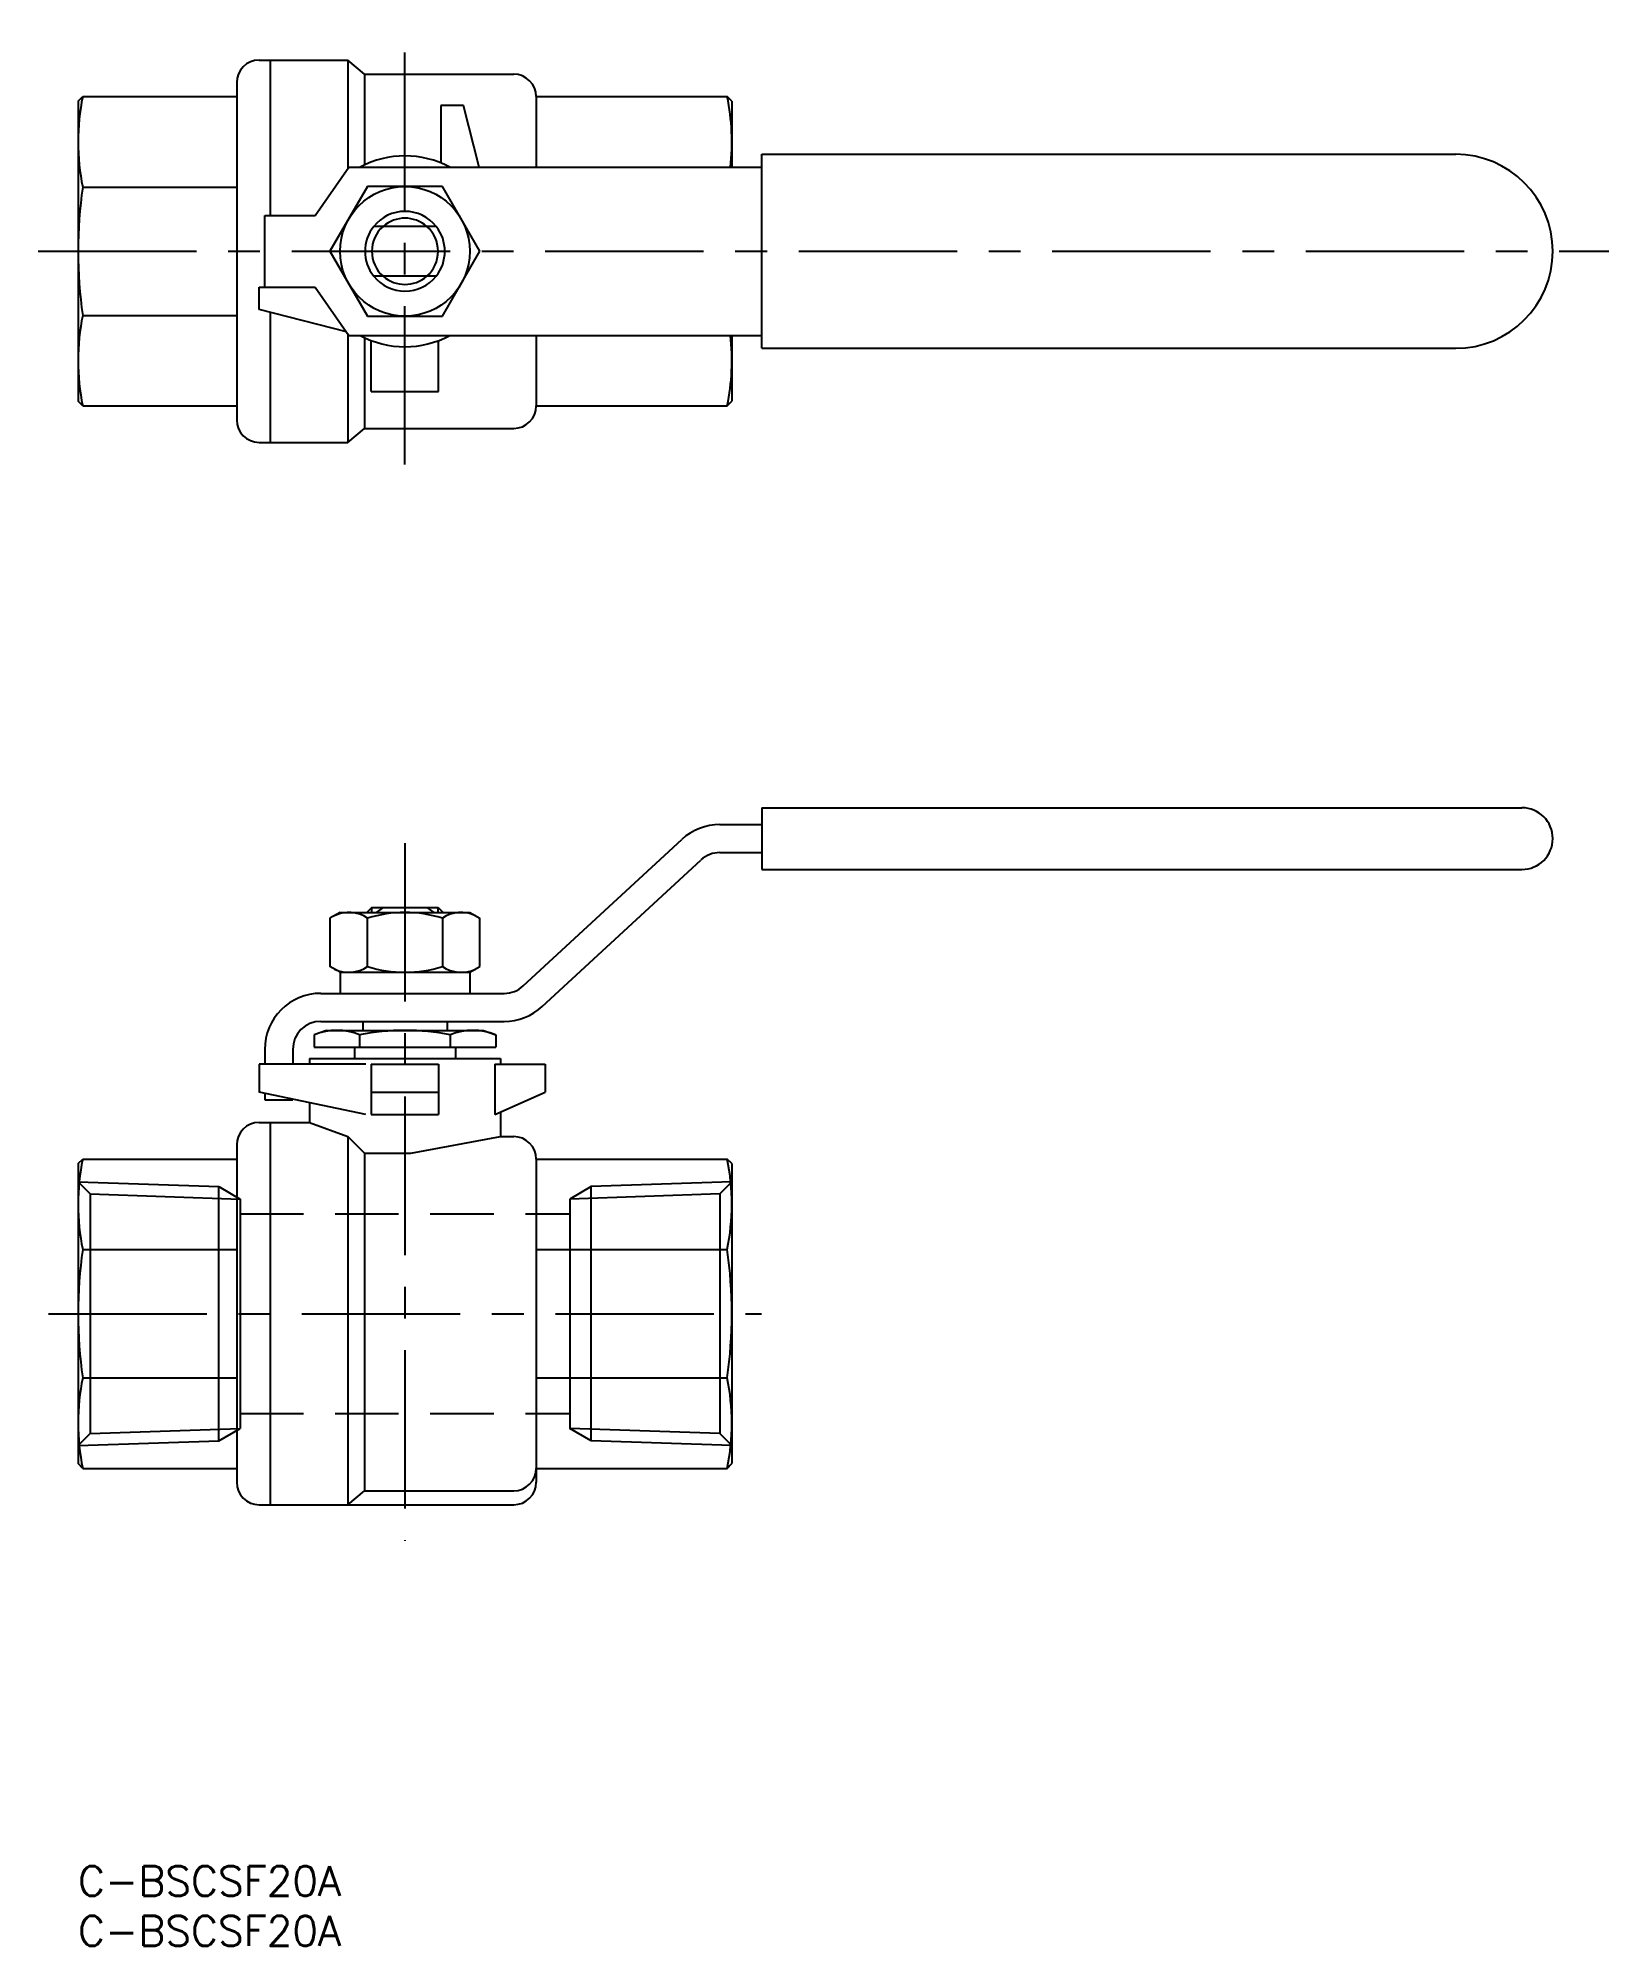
# Model space of a CAD drawing. Extents: x -4 to 153, y -8 to 183.
import ezdxf

# ---------------------------------------------------------------- set-up
doc = ezdxf.new("R2010")
doc.units = 0
doc.header["$LTSCALE"] = 0.5
doc.linetypes.add('CENTER', pattern=[50.8, 31.75, -6.35, 6.35, -6.35])
doc.linetypes.add('DASHED', pattern=[19.05, 12.7, -6.35])
doc.layers.get('0').update_dxf_attribs({"linetype": 'CONTINUOUS'})
doc.layers.add('CENTER', color=1, linetype='CENTER')
doc.styles.get("Standard").update_dxf_attribs({"font": 'txt.shx', "height": 3, "bigfont": 'bigfont.shx'})

# ---------------------------------------------------------------- blocks, each defined once
blk = doc.blocks.new('*U13')
at = {"color": 7, "linetype": 'CONTINUOUS'}
blk.add_text('C-BSCSF20A', height=3, dxfattribs=at).set_placement((0, -3))
blk = doc.blocks.new('*U14')
at = {"color": 7, "linetype": 'CONTINUOUS'}
blk.add_text('C-BSCSF20A', height=3, dxfattribs=at).set_placement((0, -8))

msp = doc.modelspace()

# ---------------------------------------------------------------- linework, layer by layer
at = {"color": 7, "linetype": 'CONTINUOUS'}
for p, q in [((18.14, 180.96), (27.02, 180.96)), ((19.26, 180.96), (19.26, 165.41)), ((27.02, 180.96), (27.02, 170.08)), ((28.7, 179.56), (27.02, 180.96)), ((15.89, 178.72), (15.89, 144.91)), ((28.7, 179.56), (28.7, 170.47)), ((28.7, 179.56), (43.65, 179.56)), ((0, 176.85), (0.46, 177.31)), ((0, 176.85), (0, 146.78)), ((0.46, 177.31), (15.89, 177.31)), ((36.35, 176.43), (36.35, 170.66)), ((38.6, 176.43), (36.35, 176.43)), ((40.18, 170.24), (38.6, 176.43)), ((45.9, 177.31), (45.9, 170.24)), ((45.9, 177.31), (65.03, 177.31)), ((65.5, 176.85), (65.03, 177.31)), ((65.5, 176.85), (65.5, 170.24)), ((65.5, 176.85), (65.5, 170.24)), ((23.76, 165.41), (27.13, 170.24)), ((27.13, 170.24), (68.5, 170.24)), ((68.5, 171.54), (138.03, 171.54)), ((68.5, 152.09), (68.5, 171.54)), ((0.46, 168.23), (15.89, 168.23)), ((29, 168.31), (25.24, 161.81)), ((36.5, 168.31), (29, 168.31)), ((40.26, 161.81), (36.5, 168.31)), ((18.7, 165.41), (23.76, 165.41)), ((18.7, 158.21), (18.7, 165.41)), ((35.87, 164.31), (29.63, 164.31)), ((25.24, 161.81), (29, 155.31)), ((36.5, 155.31), (40.26, 161.81)), ((35.87, 159.31), (29.63, 159.31)), ((18.14, 158.21), (23.76, 158.21)), ((18.14, 155.97), (18.14, 158.21)), ((23.76, 158.21), (27.13, 153.38)), ((0.46, 155.39), (15.89, 155.39)), ((26.89, 153.73), (18.14, 155.97)), ((19.26, 155.68), (19.26, 142.66)), ((29, 155.31), (36.5, 155.31)), ((27.02, 153.54), (27.02, 142.66)), ((27.13, 153.38), (68.5, 153.38)), ((28.7, 153.16), (28.7, 144.06)), ((45.9, 153.38), (45.9, 146.31)), ((65.5, 153.38), (65.5, 146.78)), ((65.5, 153.38), (65.5, 146.78)), ((29.38, 147.76), (29.38, 152.87)), ((36.12, 147.76), (36.12, 152.87)), ((68.5, 152.09), (138.03, 152.09)), ((29.38, 147.76), (36.12, 147.76)), ((0.46, 146.31), (0, 146.78)), ((0.46, 146.31), (15.89, 146.31)), ((45.9, 146.31), (65.03, 146.31)), ((65.03, 146.31), (65.5, 146.78)), ((27.02, 142.66), (28.7, 144.06)), ((28.7, 144.06), (43.65, 144.06)), ((18.14, 142.66), (27.02, 142.66)), ((68.5, 106.05), (68.5, 99.87)), ((68.5, 106.05), (144.66, 106.05)), ((64.31, 104.37), (68.5, 104.37)), ((44.6, 88.19), (60.5, 102.88)), ((64.31, 101.56), (68.5, 101.56)), ((46.51, 86.13), (62.41, 100.81)), ((68.5, 99.87), (144.66, 99.87)), ((29.43, 96.06), (28.93, 95.56)), ((29.43, 96.06), (36.07, 96.06)), ((30.56, 96.06), (29.87, 95.56)), ((34.94, 96.06), (35.63, 95.56)), ((36.07, 96.06), (36.57, 95.56)), ((26.25, 95.56), (25.24, 94.98)), ((25.24, 94.98), (25.24, 90.14)), ((26.25, 95.56), (39.25, 95.56)), ((29, 90.14), (29, 94.98)), ((36.5, 94.98), (36.5, 90.14)), ((39.25, 95.56), (40.26, 94.98)), ((40.26, 90.14), (40.26, 94.98)), ((26.25, 89.56), (25.24, 90.14)), ((39.25, 89.56), (40.26, 90.14)), ((26.25, 89.56), (39.25, 89.56)), ((26.26, 89.56), (26.26, 87.45)), ((39.24, 89.56), (39.24, 87.45)), ((24.32, 87.45), (42.69, 87.45)), ((24.32, 84.64), (42.69, 84.64)), ((28.53, 84.64), (28.53, 83.74)), ((36.97, 84.64), (36.97, 83.74)), ((24.88, 83.74), (23.66, 83.29)), ((23.66, 83.29), (23.66, 82.05)), ((24.88, 83.74), (40.62, 83.74)), ((28.21, 83.29), (28.21, 82.05)), ((37.29, 83.29), (37.29, 82.05)), ((40.62, 83.74), (41.84, 83.29)), ((41.84, 83.29), (41.84, 82.05)), ((18.14, 80.37), (18.14, 77.56)), ((28.82, 80.37), (18.14, 80.37)), ((18.7, 81.83), (18.7, 80.37)), ((21.51, 81.83), (21.51, 80.37)), ((23.19, 80.93), (23.19, 80.37)), ((23.19, 80.93), (42.31, 80.93)), ((23.66, 82.05), (41.84, 82.05)), ((27.69, 82.05), (27.69, 80.93)), ((29.38, 80.37), (29.38, 75.31)), ((29.38, 80.37), (36.12, 80.37)), ((36.12, 80.37), (36.12, 75.31)), ((37.81, 82.05), (37.81, 80.93)), ((41.74, 80.37), (46.8, 80.37)), ((41.74, 80.37), (41.74, 75.31)), ((42.31, 80.93), (42.31, 80.37)), ((46.8, 80.37), (46.8, 77.56)), ((28.82, 75.31), (18.14, 77.56)), ((18.7, 77.44), (18.7, 76.77)), ((18.7, 76.77), (21.51, 76.77)), ((21.51, 76.85), (21.51, 76.77)), ((23.19, 76.49), (23.19, 74.51)), ((29.38, 77.56), (36.12, 77.56)), ((41.74, 75.31), (46.8, 77.56)), ((29.38, 75.31), (36.12, 75.31)), ((42.31, 75.56), (42.31, 73.1)), ((18.14, 74.51), (23.19, 74.51)), ((19.26, 74.51), (19.26, 36.2)), ((23.19, 74.51), (27.02, 73.12)), ((27.02, 73.12), (27.02, 36.2)), ((27.02, 73.12), (28.7, 71.43)), ((33.34, 71.43), (42.31, 73.1)), ((42.31, 73.1), (43.65, 73.1)), ((0, 70.39), (0.46, 70.85)), ((0.46, 70.85), (15.89, 70.85)), ((15.89, 72.26), (15.89, 38.45)), ((28.7, 71.43), (28.7, 37.6)), ((28.7, 71.43), (33.34, 71.43)), ((45.9, 70.85), (45.9, 38.45)), ((45.9, 70.85), (65.03, 70.85)), ((65.5, 70.39), (65.03, 70.85)), ((0, 70.39), (0, 40.32)), ((65.5, 70.39), (65.5, 40.32)), ((65.5, 70.39), (65.5, 40.32)), ((0.46, 61.77), (15.89, 61.77)), ((45.9, 61.77), (65.03, 61.77)), ((0.46, 48.93), (15.89, 48.93)), ((45.9, 48.93), (65.03, 48.93)), ((0.46, 39.85), (0, 40.32)), ((65.03, 39.85), (65.5, 40.32)), ((0.46, 39.85), (15.89, 39.85)), ((45.9, 39.85), (65.03, 39.85)), ((27.02, 36.2), (28.7, 37.6)), ((28.7, 37.6), (43.65, 37.6)), ((18.14, 36.2), (43.65, 36.2))]:
    msp.add_line(p, q, dxfattribs=at)
at = {"color": 3, "linetype": 'CONTINUOUS'}
for p, q in [((29.43, 95.56), (29.43, 96.06)), ((36.07, 95.56), (36.07, 96.06)), ((0, 68.57), (14.1, 68.08)), ((1.2, 67.37), (0, 68.57)), ((1.2, 67.37), (16.24, 66.84)), ((1.2, 67.37), (1.2, 43.34)), ((14.1, 42.62), (14.1, 68.08)), ((14.1, 68.08), (16.24, 66.84)), ((51.4, 68.08), (49.26, 66.84)), ((64.3, 67.37), (49.26, 66.84)), ((65.5, 68.57), (51.4, 68.08)), ((51.4, 42.62), (51.4, 68.08)), ((64.3, 67.37), (65.5, 68.57)), ((64.3, 67.37), (64.3, 43.34)), ((16.24, 66.84), (16.24, 43.86)), ((49.26, 66.84), (49.26, 43.86)), ((1.2, 43.34), (0, 42.13)), ((0, 42.13), (14.1, 42.62)), ((1.2, 43.34), (16.24, 43.86)), ((14.1, 42.62), (16.24, 43.86)), ((64.3, 43.34), (49.26, 43.86)), ((51.4, 42.62), (49.26, 43.86)), ((65.5, 42.13), (51.4, 42.62)), ((64.3, 43.34), (65.5, 42.13))]:
    msp.add_line(p, q, dxfattribs=at)
at = {"color": 3, "linetype": 'DASHED'}
for p, q in [((16.24, 65.35), (49.26, 65.35)), ((16.24, 45.35), (49.26, 45.35))]:
    msp.add_line(p, q, dxfattribs=at)
at = {"color": 7, "linetype": 'CONTINUOUS'}
msp.add_circle((32.75, 161.81), 6.5, dxfattribs=at)
for centre, radius, start, end in [((18.14, 178.72), 2.25, 90, 180), ((43.65, 177.31), 2.25, 0, 90), ((22.39, 172.77), 22.39, 168.3036, 191.6964), ((43.11, 172.77), 22.39, 353.5159, 11.6964), ((32.75, 161.81), 9.56, 61.9275, 118.0725), ((138.03, 161.81), 9.72, 270, 90), ((44.56, 161.81), 44.56, 171.715, 188.285), ((32.75, 161.81), 3.32, 48.783, 131.217), ((32.75, 161.81), 4, 141.3178, 218.6822), ((32.75, 161.81), 4, 321.3178, 38.6822), ((32.75, 161.81), 3.32, 228.783, 311.217), ((22.39, 150.85), 22.39, 168.3036, 191.6964), ((32.75, 161.81), 9.56, 241.9275, 298.0725), ((43.11, 150.85), 22.39, 348.3036, 6.4841), ((43.65, 146.31), 2.25, 270, 0), ((18.14, 144.91), 2.25, 180, 270), ((144.66, 102.96), 3.09, 270, 90), ((64.31, 98.75), 5.62, 90, 132.7167), ((64.31, 98.75), 2.81, 90, 132.7167), ((27.12, 92.24), 3.32, 55.6158, 115.6158), ((32.75, 83.14), 12.42, 72.412, 107.588), ((38.38, 92.24), 3.32, 64.3842, 124.3842), ((27.12, 92.88), 3.32, 244.3842, 304.3842), ((32.75, 101.98), 12.42, 252.412, 287.588), ((38.38, 92.88), 3.32, 235.6158, 295.6158), ((42.69, 90.26), 2.81, 270, 312.7167), ((24.32, 81.83), 5.62, 90, 180), ((42.69, 90.26), 5.62, 270, 312.7167), ((24.32, 81.83), 2.81, 90, 180), ((25.94, 77.79), 5.95, 67.56, 112.44), ((32.75, 60.61), 23.13, 78.6714, 101.3286), ((39.56, 77.79), 5.95, 67.56, 112.44), ((18.14, 72.26), 2.25, 90, 180), ((43.65, 70.85), 2.25, 0, 90), ((22.39, 66.31), 22.39, 168.3036, 191.6964), ((43.11, 66.31), 22.39, 348.3036, 11.6964), ((44.56, 55.35), 44.56, 171.715, 188.285), ((20.94, 55.35), 44.56, 351.715, 8.285), ((22.39, 44.39), 22.39, 168.3036, 191.6964), ((43.11, 44.39), 22.39, 348.3036, 11.6964), ((18.14, 38.45), 2.25, 180, 270), ((43.65, 39.85), 2.25, 270, 0), ((43.65, 38.45), 2.25, 270, 0)]:
    msp.add_arc(centre, radius, start, end, dxfattribs=at)
at = {"color": 3, "linetype": 'CONTINUOUS'}
for radius, start, end in [(4, 38.6822, 141.3178), (3.32, 131.217, 228.783), (3.32, 311.217, 48.783), (4, 218.6822, 321.3178)]:
    msp.add_arc((32.75, 161.81), radius, start, end, dxfattribs=at)
at = {"layer": 'CENTER', "color": 1, "linetype": 'CENTER'}
for p, q in [((32.75, 140.45), (32.75, 183.17)), ((-4, 161.81), (153.37, 161.81)), ((32.75, 102.5), (32.75, 32.59)), ((-2.98, 55.35), (68.48, 55.35))]:
    msp.add_line(p, q, dxfattribs=at)

# ---------------------------------------------------------------- block references
at = {"color": 7, "linetype": 'CONTINUOUS'}
for name in ['*U13', '*U14']:
    msp.add_blockref(name, (0, 0), dxfattribs=at)

doc.saveas('drawing.dxf')
